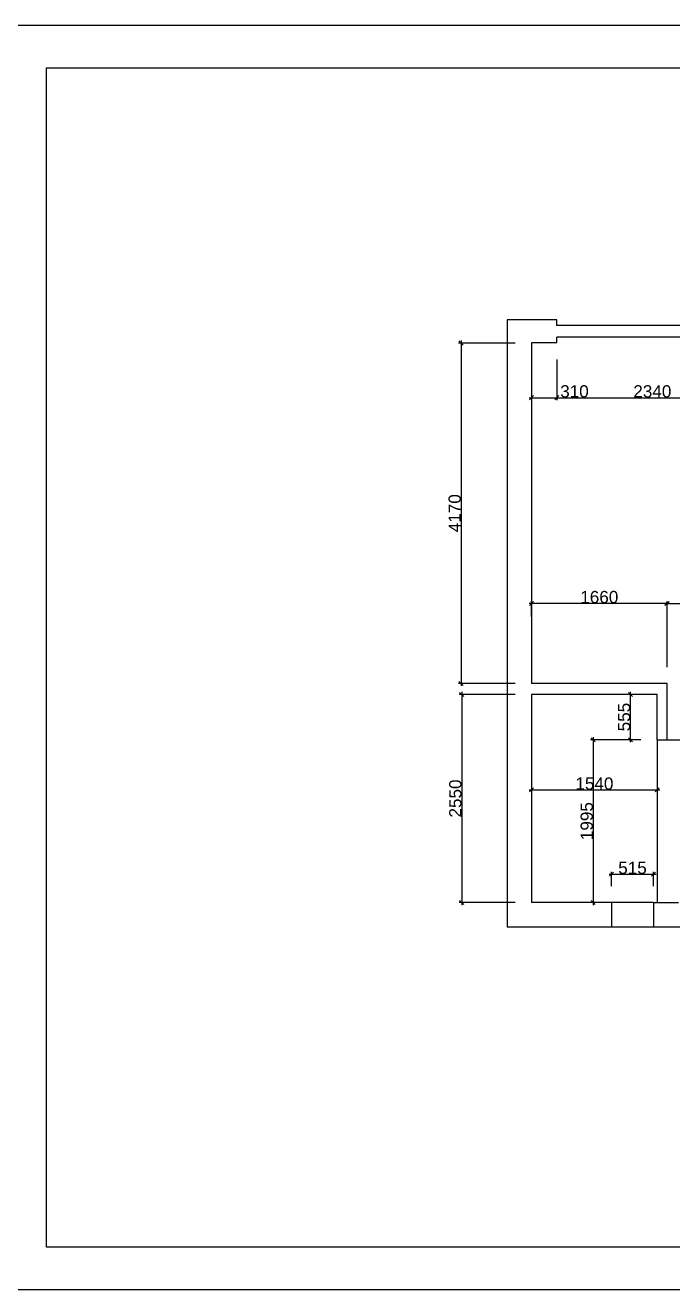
# Model space of a CAD drawing. Header units: millimetres. Extents: x -1666 to 220555, y -7114 to 28673.
# Drawn here: x 177009 to 184941, y -4928 to 10561 of the extents above; entities that cross this region are included whole.
import ezdxf

# ---------------------------------------------------------------- set-up
doc = ezdxf.new("R2010")
doc.units = ezdxf.units.MM
doc.header["$LTSCALE"] = 80
doc.styles.get("Standard").update_dxf_attribs({"font": 'arial.ttf'})
doc.dimstyles.new('ISO-25', dxfattribs={"dimtxt": 150, "dimasz": 50, "dimexe": 30, "dimexo": 200, "dimtad": 1, "dimtxsty": 'Standard', "dimblk": 'OBLIQUE', "dimcen": 2.5, "dimdle": 30, "dimclrd": 3, "dimclre": 3, "dimclrt": 3, "dimadec": 0, "dimazin": 0, "dimtfac": 1, "dimtmove": 0, "dimatfit": 3, "dimfxl": 1, "dimtfillclr": 3, "dimarcsym": 0})

# ---------------------------------------------------------------- blocks, each defined once
blk = doc.blocks.new('_Oblique')
at = {"color": 0, "linetype": 'ByBlock', "lineweight": -2}
blk.add_line((-0.5, -0.5), (0.5, 0.5), dxfattribs=at)
blk = doc.blocks.new('*D383')
at = {"color": 3, "lineweight": -2, "transparency": 16777216}
for p, q in [((184551, 2364), (184392, 2364)), ((184422, 1779), (184422, 2394)), ((184551, 1809), (184392, 1809))]:
    blk.add_line(p, q, dxfattribs=at)
at = {"layer": 'Defpoints', "color": 0, "transparency": 16777216}
for p in [(184422, 2364), (184751, 2364), (184751, 1809)]:
    blk.add_point(p, dxfattribs=at)
at = {"color": 3, "lineweight": -2, "transparency": 16777216, "xscale": 50, "yscale": 50, "zscale": 50}
for p, rotation in [((184422, 2364), 90), ((184422, 1809), 270)]:
    blk.add_blockref('_Oblique', p, dxfattribs=dict(at, rotation=rotation))
at = {"color": 3, "transparency": 16777216, "insert": (184345, 2087), "char_height": 150, "attachment_point": 5, "rotation": 90}
blk.add_mtext('555', dxfattribs=at)
blk = doc.blocks.new('*D387')
at = {"color": 3, "lineweight": -2, "transparency": 16777216}
for p, q in [((184841, 3478), (186511, 3478)), ((184871, 2699), (184871, 3508)), ((186481, 3009), (186481, 3508))]:
    blk.add_line(p, q, dxfattribs=at)
at = {"layer": 'Defpoints', "color": 0, "transparency": 16777216}
for p in [(186481, 3478), (186481, 2809), (184871, 2499)]:
    blk.add_point(p, dxfattribs=at)
at = {"color": 3, "lineweight": -2, "transparency": 16777216, "xscale": 50, "yscale": 50, "zscale": 50, "rotation": 180}
blk.add_blockref('_Oblique', (184871, 3478), dxfattribs=at)
at = {"color": 3, "lineweight": -2, "transparency": 16777216, "xscale": 50, "yscale": 50, "zscale": 50}
blk.add_blockref('_Oblique', (186481, 3478), dxfattribs=at)
at = {"color": 3, "transparency": 16777216, "insert": (185676, 3556), "char_height": 150, "attachment_point": 5}
blk.add_mtext('1610', dxfattribs=at)
blk = doc.blocks.new('*D388')
at = {"color": 3, "lineweight": -2, "transparency": 16777216}
for p, q in [((184901, 3478), (183181, 3478)), ((183211, 3319), (183211, 3508)), ((184871, 2699), (184871, 3508))]:
    blk.add_line(p, q, dxfattribs=at)
at = {"layer": 'Defpoints', "color": 0, "transparency": 16777216}
for p in [(183211, 3478), (183211, 3119), (184871, 2499)]:
    blk.add_point(p, dxfattribs=at)
at = {"color": 3, "lineweight": -2, "transparency": 16777216, "xscale": 50, "yscale": 50, "zscale": 50, "rotation": 180}
blk.add_blockref('_Oblique', (183211, 3478), dxfattribs=at)
at = {"color": 3, "lineweight": -2, "transparency": 16777216, "xscale": 50, "yscale": 50, "zscale": 50}
blk.add_blockref('_Oblique', (184871, 3478), dxfattribs=at)
at = {"color": 3, "transparency": 16777216, "insert": (184041, 3556), "char_height": 150, "attachment_point": 5}
blk.add_mtext('1660', dxfattribs=at)
blk = doc.blocks.new('*D389')
at = {"color": 3, "lineweight": -2, "transparency": 16777216}
for p, q in [((183211, 6469), (183211, 5969)), ((183521, 6469), (183521, 5969)), ((183181, 5999), (183521, 5999)), ((183521, 5999), (183903, 5999))]:
    blk.add_line(p, q, dxfattribs=at)
at = {"layer": 'Defpoints', "color": 0, "transparency": 16777216}
for p in [(183211, 6669), (183521, 6669), (183521, 5999)]:
    blk.add_point(p, dxfattribs=at)
at = {"color": 3, "lineweight": -2, "transparency": 16777216, "xscale": 50, "yscale": 50, "zscale": 50, "rotation": 180}
blk.add_blockref('_Oblique', (183211, 5999), dxfattribs=at)
at = {"color": 3, "lineweight": -2, "transparency": 16777216, "xscale": 50, "yscale": 50, "zscale": 50}
blk.add_blockref('_Oblique', (183521, 5999), dxfattribs=at)
at = {"color": 3, "transparency": 16777216, "insert": (183737, 6076), "char_height": 150, "attachment_point": 5}
blk.add_mtext('310', dxfattribs=at)
blk = doc.blocks.new('*D390')
at = {"color": 3, "lineweight": -2, "transparency": 16777216}
for p, q in [((183521, 6199), (183521, 6029)), ((183491, 5999), (185891, 5999)), ((185861, 5874), (185861, 5969))]:
    blk.add_line(p, q, dxfattribs=at)
at = {"layer": 'Defpoints', "color": 0, "transparency": 16777216}
for p in [(185861, 6074), (183521, 5999), (185861, 5999)]:
    blk.add_point(p, dxfattribs=at)
at = {"color": 3, "lineweight": -2, "transparency": 16777216, "xscale": 50, "yscale": 50, "zscale": 50, "rotation": 180}
blk.add_blockref('_Oblique', (183521, 5999), dxfattribs=at)
at = {"color": 3, "lineweight": -2, "transparency": 16777216, "xscale": 50, "yscale": 50, "zscale": 50}
blk.add_blockref('_Oblique', (185861, 5999), dxfattribs=at)
at = {"color": 3, "transparency": 16777216, "insert": (184691, 6076), "char_height": 150, "attachment_point": 5}
blk.add_mtext('2340', dxfattribs=at)
blk = doc.blocks.new('*D395')
at = {"color": 3, "lineweight": -2, "transparency": 16777216}
for p, q in [((184161, 162), (184736, 162)), ((184191, 14), (184191, 192)), ((184706, 14), (184706, 192))]:
    blk.add_line(p, q, dxfattribs=at)
at = {"layer": 'Defpoints', "color": 0, "transparency": 16777216}
for p in [(184706, 162), (184191, -186), (184706, -186)]:
    blk.add_point(p, dxfattribs=at)
at = {"color": 3, "lineweight": -2, "transparency": 16777216, "xscale": 50, "yscale": 50, "zscale": 50, "rotation": 180}
blk.add_blockref('_Oblique', (184191, 162), dxfattribs=at)
at = {"color": 3, "lineweight": -2, "transparency": 16777216, "xscale": 50, "yscale": 50, "zscale": 50}
blk.add_blockref('_Oblique', (184706, 162), dxfattribs=at)
at = {"color": 3, "transparency": 16777216, "insert": (184448, 239), "char_height": 150, "attachment_point": 5}
blk.add_mtext('515', dxfattribs=at)
blk = doc.blocks.new('*D396')
at = {"color": 3, "lineweight": -2, "transparency": 16777216}
for p, q in [((184551, 1809), (183935, 1809)), ((183965, 1839), (183965, -216)), ((184551, -186), (183935, -186))]:
    blk.add_line(p, q, dxfattribs=at)
at = {"layer": 'Defpoints', "color": 0, "transparency": 16777216}
for p in [(184751, 1809), (183965, -186), (184751, -186)]:
    blk.add_point(p, dxfattribs=at)
at = {"color": 3, "lineweight": -2, "transparency": 16777216, "xscale": 50, "yscale": 50, "zscale": 50}
for p, rotation in [((183965, 1809), 90), ((183965, -186), 270)]:
    blk.add_blockref('_Oblique', p, dxfattribs=dict(at, rotation=rotation))
at = {"color": 3, "transparency": 16777216, "insert": (183888, 812), "char_height": 150, "attachment_point": 5, "rotation": 90}
blk.add_mtext('1995', dxfattribs=at)
blk = doc.blocks.new('*D397')
at = {"color": 3, "lineweight": -2, "transparency": 16777216}
for p, q in [((183211, 1289), (183211, 1224)), ((184751, 1289), (184751, 1224)), ((183181, 1194), (184781, 1194))]:
    blk.add_line(p, q, dxfattribs=at)
at = {"layer": 'Defpoints', "color": 0, "transparency": 16777216}
for p in [(183211, 1089), (184751, 1194), (184751, 1089)]:
    blk.add_point(p, dxfattribs=at)
at = {"color": 3, "lineweight": -2, "transparency": 16777216, "xscale": 50, "yscale": 50, "zscale": 50, "rotation": 180}
blk.add_blockref('_Oblique', (183211, 1194), dxfattribs=at)
at = {"color": 3, "lineweight": -2, "transparency": 16777216, "xscale": 50, "yscale": 50, "zscale": 50}
blk.add_blockref('_Oblique', (184751, 1194), dxfattribs=at)
at = {"color": 3, "transparency": 16777216, "insert": (183981, 1271), "char_height": 150, "attachment_point": 5}
blk.add_mtext('1540', dxfattribs=at)
blk = doc.blocks.new('*D398')
at = {"color": 3, "lineweight": -2, "transparency": 16777216}
for p, q in [((183011, 2364), (182325, 2364)), ((182355, 2394), (182355, -216)), ((183011, -186), (182325, -186))]:
    blk.add_line(p, q, dxfattribs=at)
at = {"layer": 'Defpoints', "color": 0, "transparency": 16777216}
for p in [(183211, 2364), (182355, -186), (183211, -186)]:
    blk.add_point(p, dxfattribs=at)
at = {"color": 3, "lineweight": -2, "transparency": 16777216, "xscale": 50, "yscale": 50, "zscale": 50}
for p, rotation in [((182355, 2364), 90), ((182355, -186), 270)]:
    blk.add_blockref('_Oblique', p, dxfattribs=dict(at, rotation=rotation))
at = {"color": 3, "transparency": 16777216, "insert": (182278, 1089), "char_height": 150, "attachment_point": 5, "rotation": 90}
blk.add_mtext('2550', dxfattribs=at)
blk = doc.blocks.new('*D399')
at = {"color": 3, "lineweight": -2, "transparency": 16777216}
for p, q in [((183011, 6669), (182317, 6669)), ((182347, 6699), (182347, 2469)), ((183011, 2499), (182317, 2499))]:
    blk.add_line(p, q, dxfattribs=at)
at = {"layer": 'Defpoints', "color": 0, "transparency": 16777216}
for p in [(183211, 6669), (182347, 2499), (183211, 2499)]:
    blk.add_point(p, dxfattribs=at)
at = {"color": 3, "lineweight": -2, "transparency": 16777216, "xscale": 50, "yscale": 50, "zscale": 50}
for p, rotation in [((182347, 6669), 90), ((182347, 2499), 270)]:
    blk.add_blockref('_Oblique', p, dxfattribs=dict(at, rotation=rotation))
at = {"color": 3, "transparency": 16777216, "insert": (182270, 4584), "char_height": 150, "attachment_point": 5, "rotation": 90}
blk.add_mtext('4170', dxfattribs=at)

msp = doc.modelspace()

# ---------------------------------------------------------------- linework, layer by layer
at = {"color": 2, "true_color": 0xf1eb1f}
for p, q in [((183520.538, 6954.478), (182910.538, 6954.478)), ((182910.538, 6954.478), (182910.538, -485.522)), ((183520.538, 6881.978), (183520.538, 6954.478)), ((185860.538, 6881.978), (183520.538, 6881.978)), ((183210.538, 6669.478), (183210.538, 2499.478)), ((183520.538, 6669.478), (183210.538, 6669.478)), ((183520.538, 6669.478), (183520.538, 6741.978)), ((185860.538, 6741.978), (183520.538, 6741.978)), ((184870.538, 2499.478), (183210.538, 2499.478)), ((183210.538, 2364.478), (183210.538, -185.522)), ((184750.538, 2364.478), (183210.538, 2364.478)), ((184750.538, 1809.478), (186480.538, 1809.478)), ((184750.538, 1809.478), (184750.538, -185.522)), ((184705.538, -185.522), (183210.538, -185.522)), ((184190.538, -185.522), (184190.538, -485.522)), ((184705.538, -185.522), (184705.538, -485.522)), ((184705.538, -485.522), (182910.538, -485.522)), ((187140.538, -485.522), (184705.538, -485.522))]:
    msp.add_line(p, q, dxfattribs=at)
at = {"color": 41, "true_color": 0xf4ee51}
for p, q in [((184870.538, 1809.478), (184870.538, 2499.478)), ((184750.538, 1809.478), (184750.538, 2364.478)), ((184705.538, -185.522), (184750.538, -185.522)), ((184750.538, -185.522), (185010.538, -185.522))]:
    msp.add_line(p, q, dxfattribs=at)
for points in [[(176747.419, 10561.061), (198651.296, 10561.061), (198651.296, -4928.109), (176747.419, -4928.109)], [(176747.419, 10561.061), (198651.296, 10561.061), (198651.296, -4928.109), (176747.419, -4928.109)], [(177270.004, 10038.476), (198128.711, 10038.476), (198128.711, -4405.524), (177270.004, -4405.524)], [(177270.004, 10038.476), (198128.711, 10038.476), (198128.711, -4405.524), (177270.004, -4405.524)]]:
    msp.add_lwpolyline(points, close=True, dxfattribs=at)

# ---------------------------------------------------------------- dimensions: what is measured, and where the dimension line sits
for base, p1, p2, picture, middle in [((182347.192, 2499.478), (183210.538, 6669.478), (183210.538, 2499.478), '*D399', (182269.981, 4584.478)), ((182354.767, -185.522), (183210.538, 2364.478), (183210.538, -185.522), '*D398', (182277.556, 1089.478)), ((184421.554, 2364.478), (184750.538, 1809.478), (184750.538, 2364.478), '*D383', (184344.65, 2086.978)), ((183965.03, -185.522), (184750.538, 1809.478), (184750.538, -185.522), '*D396', (183887.819, 811.978))]:
    dim = msp.add_linear_dim(base=base, p1=p1, p2=p2, angle=90, dimstyle='ISO-25', dxfattribs=at)
    dim.commit()
    dim.dimension.update_dxf_attribs({"geometry": picture, "text_midpoint": middle})
for base, p1, p2, picture, middle in [((183520.538, 5998.799), (183210.538, 6669.478), (183520.538, 6669.478), '*D389', (183736.562, 6076.061)), ((185860.538, 5998.799), (183520.538, 5998.799), (185860.538, 6074.478), '*D390', (184690.538, 6076.061)), ((183210.538, 3478.481), (184870.538, 2499.478), (183210.538, 3119.113), '*D388', (184040.538, 3555.692)), ((186480.538, 3478.481), (184870.538, 2499.478), (186480.538, 2809.478), '*D387', (185675.538, 3555.692)), ((184750.538, 1193.565), (183210.538, 1089.478), (184750.538, 1089.478), '*D397', (183980.538, 1270.776)), ((184705.538, 161.764), (184190.538, -185.522), (184705.538, -185.522), '*D395', (184448.038, 238.975))]:
    dim = msp.add_linear_dim(base=base, p1=p1, p2=p2, dimstyle='ISO-25', dxfattribs=at)
    dim.commit()
    dim.dimension.update_dxf_attribs({"geometry": picture, "text_midpoint": middle})

doc.saveas('drawing.dxf')
